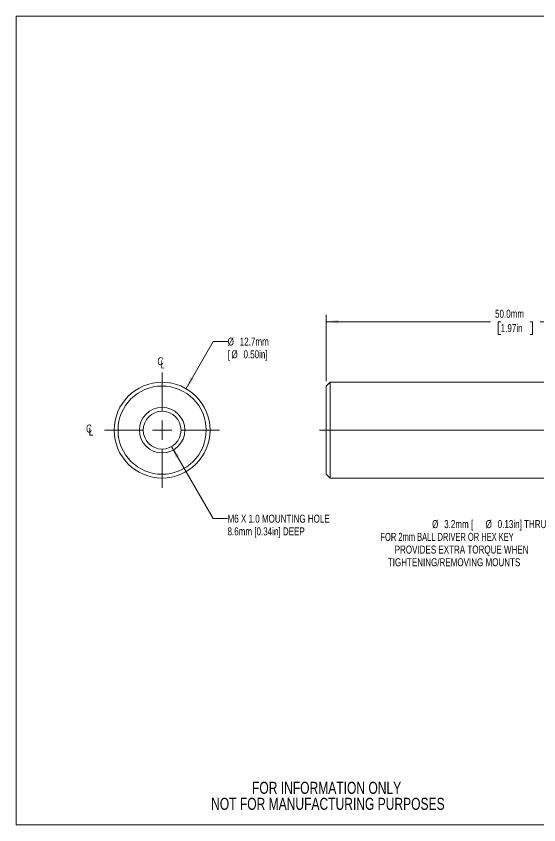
# Model space of a CAD drawing. Header units: millimetres. Extents: x 2 to 278, y 1 to 215.
# Drawn here: x 1.6 to 139.8, y 0.9 to 214.6 of the extents above; entities that cross this region are included whole.
import ezdxf

# ---------------------------------------------------------------- set-up
doc = ezdxf.new("R2010")
doc.units = ezdxf.units.MM
doc.styles.add('SLDTEXTSTYLE0', font='TXT', dxfattribs={"width": 0.75})
doc.styles.add('SLDTEXTSTYLE2', font='TXT', dxfattribs={"width": 0.7})
doc.dimstyles.new('SLDDIMSTYLE1', dxfattribs={"dimtxt": 2.116667, "dimasz": 3.175, "dimexe": 0, "dimexo": 0.0625, "dimgap": 0.529167, "dimtad": 0, "dimtih": 1, "dimtoh": 1, "dimdec": 1, "dimlfac": 0.5, "dimrnd": 1e-09, "dimzin": 4, "dimdsep": 46, "dimtxsty": 'SLDTEXTSTYLE0', "dimsah": 1, "dimcen": 0.09, "dimadec": 0, "dimazin": 1, "dimtfac": 1, "dimtdec": 1, "dimtofl": 0, "dimtmove": 0, "dimatfit": 3, "dimfxl": 1, "dimfrac": 2, "dimtolj": 1, "dimtzin": 12, "dimarcsym": 0})
doc.dimstyles.new('SLDDIMSTYLE2', dxfattribs={"dimtxt": 2.116667, "dimasz": 3.175, "dimexe": 0, "dimexo": 0.0625, "dimgap": 0.529167, "dimtad": 0, "dimtih": 1, "dimtoh": 1, "dimdec": 1, "dimlfac": 0.5, "dimrnd": 1e-09, "dimzin": 12, "dimdsep": 46, "dimtxsty": 'SLDTEXTSTYLE0', "dimsah": 1, "dimcen": 0, "dimadec": 0, "dimazin": 3, "dimtfac": 1, "dimtdec": 1, "dimtofl": 0, "dimtmove": 0, "dimatfit": 3, "dimfxl": 1, "dimfrac": 2, "dimtolj": 1, "dimtzin": 12, "dimarcsym": 0})
doc.dimstyles.new('SLDDIMSTYLE4', dxfattribs={"dimtxt": 2.116667, "dimasz": 3.175, "dimexe": 0, "dimexo": 0.0625, "dimgap": 0.529167, "dimtad": 0, "dimtih": 1, "dimtoh": 1, "dimdec": 1, "dimlfac": 0.5, "dimrnd": 1e-09, "dimzin": 12, "dimdsep": 46, "dimtxsty": 'SLDTEXTSTYLE0', "dimsah": 1, "dimcen": 0, "dimadec": 0, "dimazin": 3, "dimtfac": 1, "dimtdec": 1, "dimtofl": 0, "dimtmove": 0, "dimatfit": 3, "dimfxl": 1, "dimfrac": 2, "dimtolj": 1, "dimtzin": 12, "dimarcsym": 0})

# ---------------------------------------------------------------- blocks, each defined once
blk = doc.blocks.new('_D_2')
at = {"color": 7, "linetype": 'Continuous', "lineweight": 0}
for p, q in [((83.57, 118.15), (83.57, 135.67)), ((183.6, 117.18), (183.6, 135.67)), ((83.57, 133.89), (126.99, 133.89)), ((129.71, 133.89), (129.06, 133.89)), ((129.06, 133.89), (129.06, 130.53)), ((137.46, 133.89), (138.11, 133.89)), ((138.11, 133.89), (138.11, 130.53)), ((183.6, 133.89), (140.18, 133.89)), ((129.06, 130.53), (129.71, 130.53)), ((138.11, 130.53), (137.46, 130.53))]:
    blk.add_line(p, q, dxfattribs=at)
at = {"color": 7, "linetype": 'Continuous', "lineweight": 18}
for points in [[(83.57, 133.89), (86.75, 133.38), (86.75, 134.4)], [(183.6, 133.89), (180.42, 134.4), (180.42, 133.38)]]:
    blk.add_solid(points, dxfattribs=at)
at = {"color": 7, "linetype": 'Continuous', "lineweight": 18, "char_height": 2.117, "attachment_point": 1, "style": 'SLDTEXTSTYLE0'}
for s, insert in [('50.0mm', (128.2, 137.05)), ('1.97in', (129.71, 133.26))]:
    blk.add_mtext(s, dxfattribs=dict(at, insert=insert))
blk = doc.blocks.new('_D_3')
at = {"color": 7, "linetype": 'Continuous', "lineweight": 0}
for p, q in [((161.69, 102.47), (148.95, 80.4)), ((148.95, 80.4), (145.14, 80.4))]:
    blk.add_line(p, q, dxfattribs=at)
at = {"color": 7, "linetype": 'Continuous', "lineweight": 18}
blk.add_solid([(161.69, 102.47), (159.66, 99.97), (160.54, 99.46)], dxfattribs=at)
at = {"color": 7, "linetype": 'Continuous', "lineweight": 18, "attachment_point": 1}
for s, insert, char_height, style in [('%%c', (111.56, 81.45), 2.117, 'SLDTEXTSTYLE0'), ('3.2mm [', (114.75, 81.45), 2.117, 'SLDTEXTSTYLE0'), ('%%c', (125.72, 81.45), 2.117, 'SLDTEXTSTYLE0'), ('0.13in] THRU', (128.92, 81.45), 2.1167, 'SLDTEXTSTYLE0'), ('FOR 2mm BALL DRIVER OR HEX KEY', (97.91, 78.08), 2.1167, 'SLDTEXTSTYLE2'), ('PROVIDES EXTRA TORQUE WHEN', (101.67, 74.72), 2.1167, 'SLDTEXTSTYLE0'), ('TIGHTENING/REMOVING MOUNTS', (99.85, 71.36), 2.1167, 'SLDTEXTSTYLE0')]:
    blk.add_mtext(s, dxfattribs=dict(at, insert=insert, char_height=char_height, style=style))
blk = doc.blocks.new('SW_CENTERMARKSYMBOL_0')
at = {"color": 0, "linetype": 'Continuous', "lineweight": 18}
for p, q in [((0, 5.08), (0, 5.71)), ((0, 0), (0, 2.54)), ((-5.08, 0), (-81.53, 0)), ((0, 0), (-2.54, 0)), ((0, 0), (0, -2.54)), ((0, 0), (2.54, 0)), ((5.08, 0), (32.83, 0)), ((0, -5.08), (0, -5.71))]:
    blk.add_line(p, q, dxfattribs=at)
blk = doc.blocks.new('_D_4')
at = {"color": 7, "linetype": 'Continuous', "lineweight": 0}
for p, q in [((46.51, 116.19), (53.7, 128.65)), ((53.7, 128.65), (57.51, 128.65))]:
    blk.add_line(p, q, dxfattribs=at)
at = {"color": 7, "linetype": 'Continuous', "lineweight": 18}
blk.add_solid([(46.51, 116.19), (48.53, 118.69), (47.65, 119.2)], dxfattribs=at)
at = {"color": 7, "linetype": 'Continuous', "lineweight": 18, "attachment_point": 1, "style": 'SLDTEXTSTYLE0'}
for s, insert, char_height in [('%%c', (57.51, 129.69), 2.117), ('12.7mm', (60.7, 129.69), 2.117), ('[', (57.51, 126.33), 2.12), ('%%c', (58.5, 126.33), 2.117), ('0.50in]', (61.69, 126.33), 2.117)]:
    blk.add_mtext(s, dxfattribs=dict(at, insert=insert, char_height=char_height))
blk = doc.blocks.new('_D_5')
at = {"color": 7, "linetype": 'Continuous', "lineweight": 0}
for p, q in [((42.67, 100.89), (53.66, 81.85)), ((53.66, 81.85), (57.47, 81.85))]:
    blk.add_line(p, q, dxfattribs=at)
at = {"color": 7, "linetype": 'Continuous', "lineweight": 18}
blk.add_solid([(42.67, 100.89), (43.82, 97.88), (44.7, 98.39)], dxfattribs=at)
at = {"color": 7, "linetype": 'Continuous', "lineweight": 18, "char_height": 2.1167, "attachment_point": 1, "style": 'SLDTEXTSTYLE0'}
for s, insert in [('M6 X 1.0 MOUNTING HOLE', (57.47, 82.89)), ('8.6mm [0.34in] DEEP', (57.47, 79.53))]:
    blk.add_mtext(s, dxfattribs=dict(at, insert=insert))
blk = doc.blocks.new('SW_SYMBOL_MOD_CL')
at = {"color": 0, "linetype": 'Continuous', "lineweight": 0, "char_height": 783, "attachment_point": 5, "style": 'SLDTEXTSTYLE0'}
for s, insert in [('C', (400, 600)), ('L', (600, 300))]:
    blk.add_mtext(s, dxfattribs=dict(at, insert=insert))
blk = doc.blocks.new('SW_CENTERMARKSYMBOL_1')
at = {"color": 0, "linetype": 'Continuous', "lineweight": 18}
for p, q in [((0, 5.08), (0, 15.2146)), ((0, 0), (0, 2.54)), ((-5.08, 0), (-15.2146, 0)), ((0, 0), (-2.54, 0)), ((0, 0), (0, -2.54)), ((0, 0), (2.54, 0)), ((5.08, 0), (15.2146, 0)), ((0, -5.08), (0, -15.2146))]:
    blk.add_line(p, q, dxfattribs=at)

msp = doc.modelspace()

# ---------------------------------------------------------------- linework, layer by layer
at = {"color": 7, "linetype": 'Continuous', "lineweight": 18}
for p, q in [((1.58, 214.65), (277.99, 214.65)), ((1.58, 214.65), (1.58, 0.9)), ((84.59, 117.89), (83.57, 116.88)), ((175.57, 117.89), (84.59, 117.89)), ((84.59, 117.89), (84.59, 105.22)), ((83.57, 116.88), (83.57, 105.22)), ((83.57, 105.22), (83.57, 93.56)), ((84.59, 105.22), (84.59, 92.54)), ((83.57, 93.56), (84.59, 92.54)), ((84.59, 92.54), (175.57, 92.54)), ((277.99, 0.9), (1.58, 0.9))]:
    msp.add_line(p, q, dxfattribs=at)
for radius in [12.67, 11.66, 6.02, 5]:
    msp.add_circle((40.17, 105.22), radius, dxfattribs=at)

# ---------------------------------------------------------------- block references
at = {"color": 7, "linetype": 'Continuous', "lineweight": 0, "xscale": 0.0027037109, "yscale": 0.0027037109, "zscale": 0.0027037109}
for p in [(38.64, 121.79), (19.76, 104.01)]:
    msp.add_blockref('SW_SYMBOL_MOD_CL', p, dxfattribs=at)
at = {"color": 7, "linetype": 'Continuous', "lineweight": 0}
for name, p in [('SW_CENTERMARKSYMBOL_1', (40.17, 105.22)), ('SW_CENTERMARKSYMBOL_0', (163.28, 105.22))]:
    msp.add_blockref(name, p, dxfattribs=at)

# ---------------------------------------------------------------- texts
at = {"color": 7, "linetype": 'Continuous', "lineweight": 0, "char_height": 3.175, "attachment_point": 2, "style": 'SLDTEXTSTYLE0'}
for s, insert in [('FOR INFORMATION ONLY', (83.67, 12.27)), ('NOT FOR MANUFACTURING PURPOSES', (84, 8.04))]:
    msp.add_mtext(s, dxfattribs=dict(at, insert=insert))

# ---------------------------------------------------------------- dimensions: what is measured, and where the dimension line sits
at = {"color": 7, "linetype": 'Continuous', "lineweight": 18}
dim = msp.add_linear_dim(base=(83.57, 133.89), p1=(183.6, 115.91), p2=(83.57, 116.88), dimstyle='SLDDIMSTYLE1', dxfattribs=at)
dim.commit()
dim.dimension.update_dxf_attribs({"geometry": '_D_2', "text_midpoint": (133.58, 133.89), "dimtype": 160})
dim = msp.add_diameter_dim_2p(p1=(33.83, 94.24), p2=(46.51, 116.19), text='%%c12.7mm\\P[%%c0.50in]', dimstyle='SLDDIMSTYLE4', dxfattribs=at)
dim.commit()
dim.dimension.update_dxf_attribs({"geometry": '_D_4', "text_midpoint": (64.49, 128.65), "dimtype": 163})
for p1, p2, text, picture, middle in [((37.67, 109.55), (42.67, 100.89), 'M6 X 1.0 MOUNTING HOLE\\P8.6mm [0.34in] DEEP', '_D_5', (75.21, 81.85)), ((164.86, 107.97), (161.69, 102.47), '%%c3.2mm [%%c0.13in] THRU\\PFOR 2mm BALL DRIVER OR HEX KEY\\P PROVIDES EXTRA TORQUE WHEN\\PTIGHTENING/REMOVING MOUNTS', '_D_3', (121.53, 80.4))]:
    dim = msp.add_diameter_dim_2p(p1=p1, p2=p2, text=text, dimstyle='SLDDIMSTYLE2', override={"dimpost": '<>'}, dxfattribs=at)
    dim.commit()
    dim.dimension.update_dxf_attribs({"geometry": picture, "text_midpoint": middle, "dimtype": 163})

doc.saveas('drawing.dxf')
